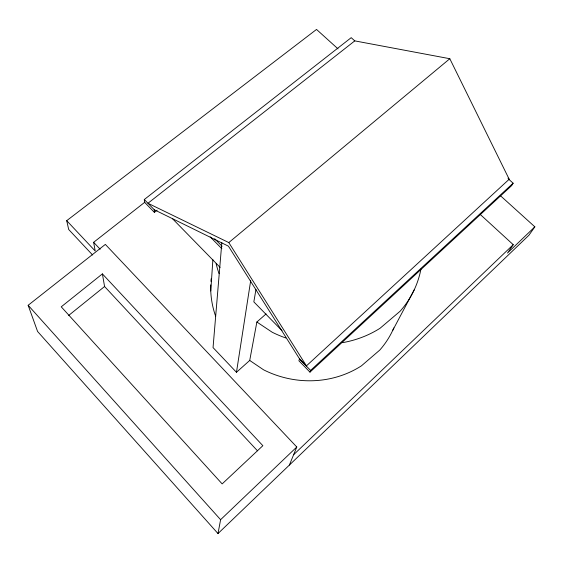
<?xml version="1.0" encoding="UTF-8"?>
<svg xmlns="http://www.w3.org/2000/svg" width="563" height="563" viewBox="0 0 563 563"><rect width="100%" height="100%" fill="white"/><g stroke="black" fill="none" stroke-linecap="round" stroke-linejoin="round"><path stroke-width="0.84" d="M210.766 290.965L212.884 259.656M221.836 242.646L213.046 347.596L236.467 372.291L249.719 360.447L256.869 322.015L266.081 313.915M236.467 372.291L250.704 280.529M255.968 289.396L253.843 301.874L282.042 330.699M217.994 533.562L220.605 519.691L296.785 446.994L105.351 244.405L28.15 305.28L37.587 331.48L217.994 533.562L528.938 235.228L534.85 226.833L500.31 195.6M310.593 370.412L299.467 358.997L298.904 360.77L309.974 372.136L310.593 370.412L513.139 183.2L508.692 179.217M289.382 465.066L296.785 446.994M392.784 330.263L414.234 289.804M513.139 183.2L511.697 185.572L309.974 372.136M480.218 214.426L513.224 244.673L507.502 253.033L534.85 226.833M293.619 454.728L513.224 244.673M144.304 199.52L154.241 209.725L228.444 246.172L299.403 358.659L306.427 365.873L509.191 179.245L449.816 58.721L354.774 40.881L351.199 37.672L144.304 199.52L144.487 202.187L154.382 212.35L157.112 210.182M354.774 40.881L147.949 203.264L228.796 242.576L449.816 58.721M68.679 315.442L104.57 286.504L102.396 273.892L61.24 306.821L222.16 483.899L262.858 445.692L102.396 273.892M338.032 48.882L316.519 29.438L66.715 220.668L95.196 250.999L93.641 242.308L144.825 202.201M256.869 322.015L272.232 332.261A105.112 95.801 16.5 0 0 285.842 337.983M249.719 360.447L263.611 369.835A95.541 88.87 17.4 0 0 361.418 365.851L379.8 350.059A95.541 88.87 17.4 0 0 393.847 327.898M507.953 178.14L509.191 179.245M214.7 238.775L222.111 246.284M210.196 236.868L221.843 248.698M172.503 218.711L220.091 267.362M93.641 242.308L100.165 249.24M92.571 254.976L68.693 229.493L66.715 220.668M104.57 286.504L257.474 450.808M28.15 305.28L220.605 519.691M228.796 242.576L306.427 365.873M154.241 209.725L154.382 212.35M215.573 316.075A95.541 88.87 17.4 0 1 210.738 284.878M210.928 281.387A95.541 88.87 17.4 0 1 211.16 278.784M420.927 269.121A105.112 95.801 16.5 0 1 400.145 311.198L380.053 328.264A105.112 95.801 16.5 0 1 342.586 342.656M219.042 273.604A105.112 95.801 16.5 0 1 216.115 263.639"/></g></svg>
